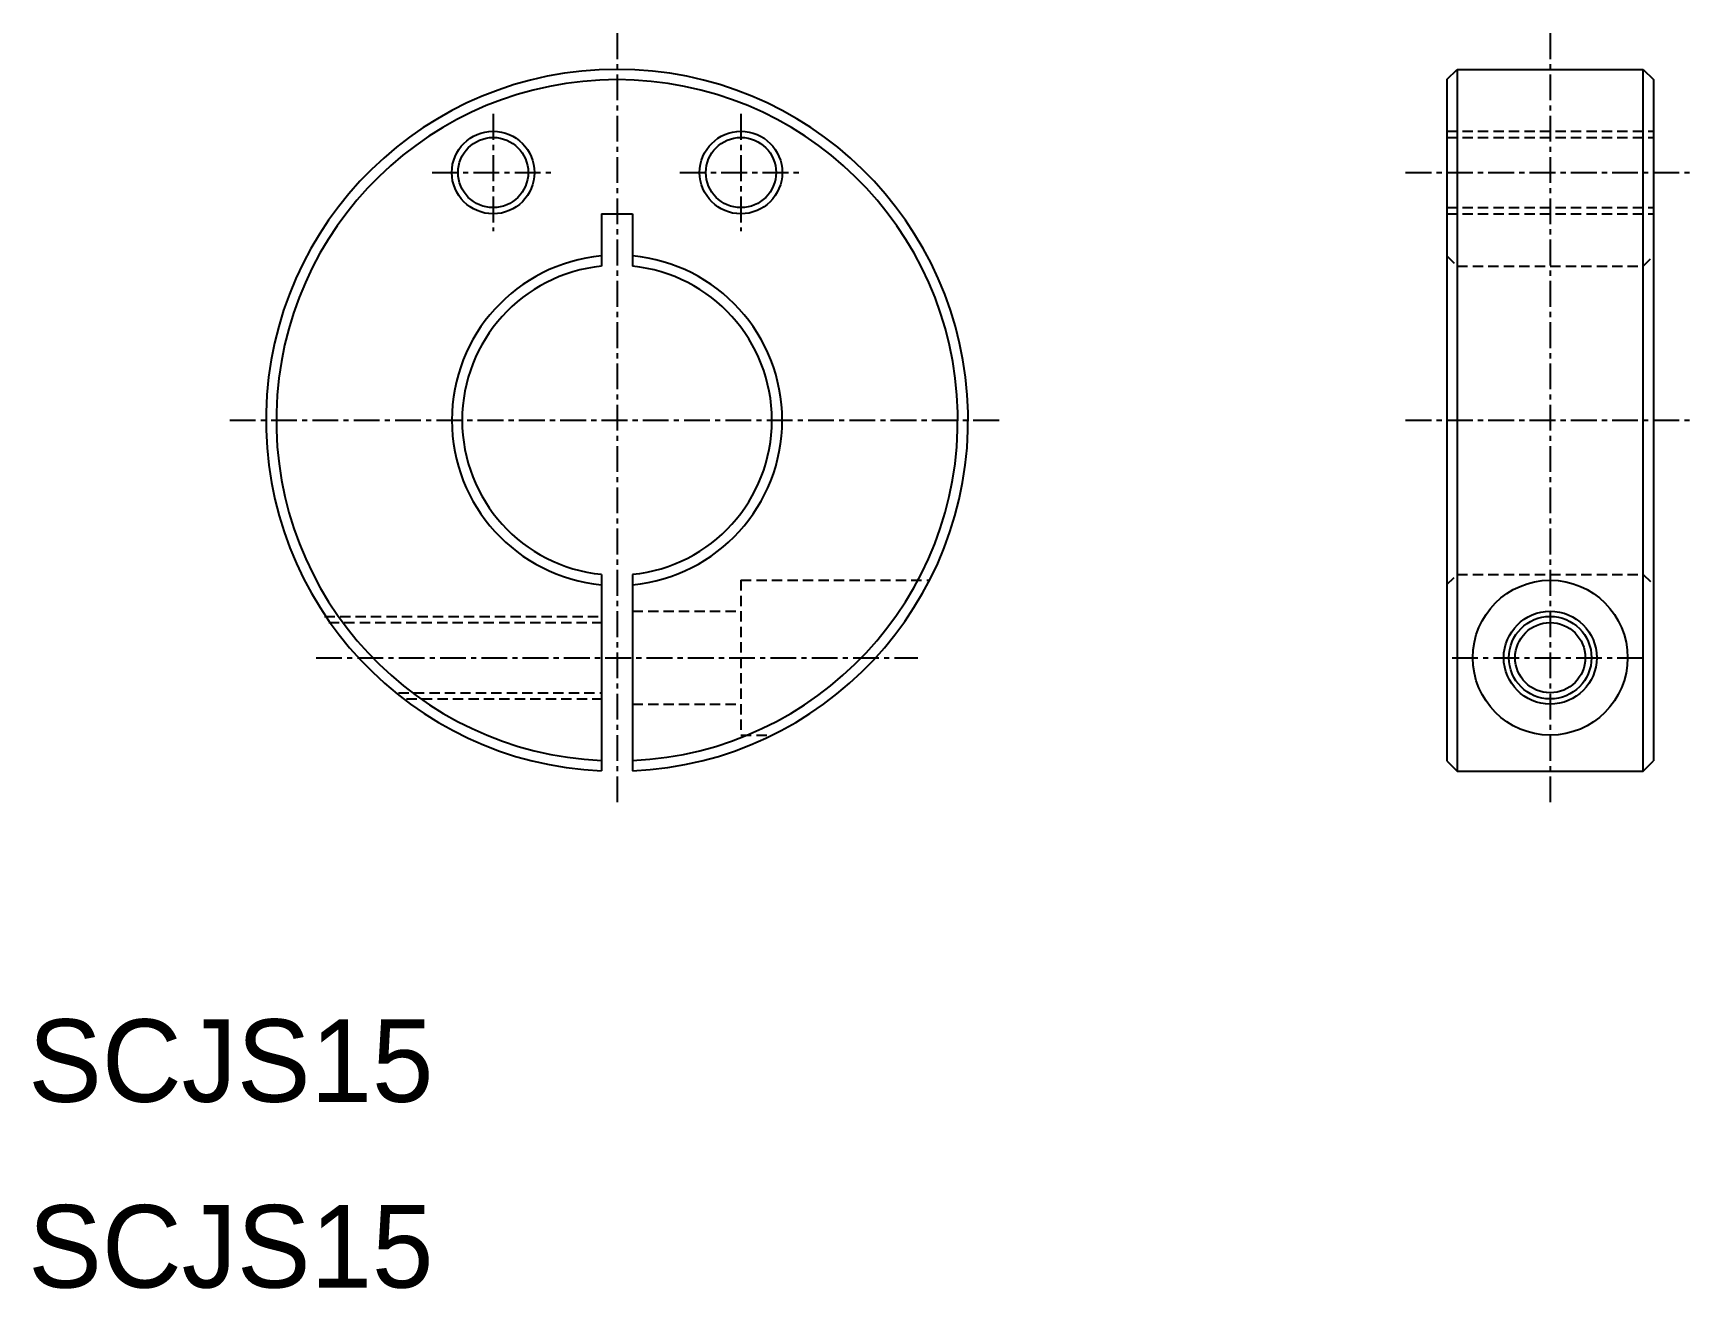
# Model space of a CAD drawing. Extents: x 194.5 to 275, y 247.9 to 308.7.
import ezdxf

# ---------------------------------------------------------------- set-up
doc = ezdxf.new("R2010")
doc.units = 0
doc.linetypes.add('CENTER', pattern=[2, 1.25, -0.25, 0.25, -0.25])
doc.linetypes.add('DASHED', pattern=[0.75, 0.5, -0.25])
doc.layers.get('0').update_dxf_attribs({"linetype": 'CONTINUOUS'})
doc.layers.add('CENTER', color=1, linetype='CENTER')

msp = doc.modelspace()

# ---------------------------------------------------------------- linework, layer by layer
at = {"color": 7, "linetype": 'CONTINUOUS'}
for p, q in [((262.996, 306.495), (263.496, 306.995)), ((263.496, 306.995), (263.496, 272.995)), ((263.496, 306.995), (272.496, 306.995)), ((272.496, 272.995), (272.496, 306.995)), ((272.496, 306.995), (272.996, 306.495)), ((262.996, 306.495), (262.996, 273.495)), ((272.996, 306.495), (272.996, 273.495)), ((222.058, 299.995), (223.558, 299.995)), ((222.058, 299.995), (222.058, 297.457)), ((223.558, 299.995), (223.558, 297.457)), ((272.996, 289.995), (272.996, 289.995)), ((222.058, 282.532), (222.058, 273.011)), ((223.558, 282.532), (223.558, 273.011)), ((262.996, 273.495), (263.496, 272.995)), ((263.496, 272.995), (272.496, 272.995)), ((272.496, 272.995), (272.996, 273.495))]:
    msp.add_line(p, q, dxfattribs=at)
at = {"color": 3, "linetype": 'DASHED'}
for p, q in [((262.996, 303.995), (272.996, 303.995)), ((262.996, 303.695), (272.996, 303.695)), ((262.996, 300.295), (272.996, 300.295)), ((262.996, 299.995), (272.996, 299.995)), ((262.996, 297.957), (263.496, 297.457)), ((272.496, 297.457), (272.996, 297.957)), ((263.496, 297.457), (272.496, 297.457)), ((262.996, 282.032), (263.496, 282.532)), ((263.496, 282.532), (272.496, 282.532)), ((272.496, 282.532), (272.996, 282.032)), ((228.808, 282.245), (237.939, 282.245)), ((228.808, 282.245), (228.808, 274.745)), ((208.644, 280.495), (222.058, 280.495)), ((208.847, 280.195), (222.058, 280.195)), ((223.558, 280.745), (228.808, 280.745)), ((212.22, 276.795), (222.058, 276.795)), ((212.608, 276.495), (222.058, 276.495)), ((223.558, 276.245), (228.808, 276.245)), ((228.808, 274.745), (230.321, 274.745))]:
    msp.add_line(p, q, dxfattribs=at)
at = {"color": 3, "linetype": 'CONTINUOUS'}
for centre in [(216.808, 301.995), (228.808, 301.995), (267.996, 278.495)]:
    msp.add_circle(centre, 2, dxfattribs=at)
at = {"color": 7, "linetype": 'CONTINUOUS'}
for centre, radius in [((216.808, 301.995), 1.7), ((228.808, 301.995), 1.7), ((267.996, 278.495), 3.75), ((267.996, 278.495), 2.25), ((267.996, 278.495), 1.7)]:
    msp.add_circle(centre, radius, dxfattribs=at)
for radius, start, end in [(17, 272.52858, 267.47144), (16.5, 272.60525, 267.39475), (8, 95.37938, 264.62063), (8, 0, 84.62062), (7.5, 95.73917, 264.26084), (7.5, 0, 84.26083), (8, 275.37938, 0), (7.5, 275.73917, 0)]:
    msp.add_arc((222.808, 289.995), radius, start, end, dxfattribs=at)
at = {"layer": 'CENTER', "color": 1, "linetype": 'CENTER'}
for p, q in [((222.808, 308.745), (222.808, 271.245)), ((267.996, 308.745), (267.996, 271.245)), ((216.808, 304.833), (216.808, 299.157)), ((228.808, 304.833), (228.808, 299.157)), ((213.855, 301.995), (219.761, 301.995)), ((225.855, 301.995), (231.761, 301.995)), ((260.996, 301.995), (274.996, 301.995)), ((204.058, 289.995), (241.558, 289.995)), ((260.996, 289.995), (274.996, 289.995)), ((208.238, 278.495), (237.379, 278.495)), ((263.246, 278.495), (272.746, 278.495))]:
    msp.add_line(p, q, dxfattribs=at)

# ---------------------------------------------------------------- texts
at = {"color": 7, "linetype": 'CONTINUOUS'}
for p in [(194.295, 256.978), (194.295, 247.98)]:
    msp.add_text('SCJS15', height=4, dxfattribs=at).set_placement(p)

doc.saveas('drawing.dxf')
